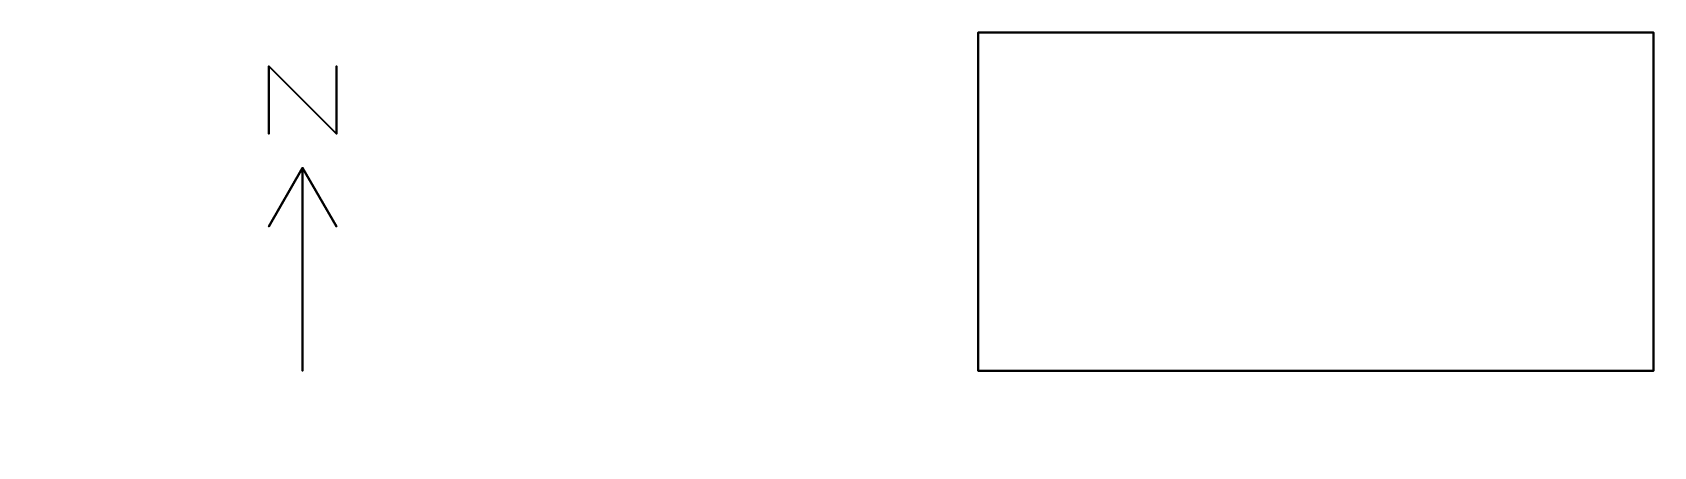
# Model space of a CAD drawing. Header units: metres. Extents: x -14 to 10, y -1.1 to 5.
import ezdxf

# ---------------------------------------------------------------- set-up
doc = ezdxf.new("R2010")
doc.units = ezdxf.units.M

msp = doc.modelspace()

# ---------------------------------------------------------------- linework, layer by layer
at = {"layer": '1', "color": 3}
for points in [[(-10.5, 4.5, 0.1), (-10.5, 4.5), (-10.5, 3.5), (-10.5, 3.5, 0.1)], [(-10.5, 4.5, 0.1), (-10.5, 4.5), (-9.5, 3.5), (-9.5, 3.5, 0.1)], [(-9.5, 4.5, 0.1), (-9.5, 4.5), (-9.5, 3.5), (-9.5, 3.5, 0.1)], [(-10, 3, 0.1), (-10, 3), (-10.5, 2.13398), (-10.5, 2.13398, 0.1)], [(-10, 3, 0.1), (-10, 3), (-10, 0), (-10, 0, 0.1)], [(-10, 3, 0.1), (-10, 3), (-9.5, 2.13398), (-9.5, 2.13398, 0.1)]]:
    msp.add_3dface(points, dxfattribs=at)
at = {"layer": 'ZONE1', "color": 43}
for points in [[(0, 5, 3), (0, 0, 3), (0, 0), (0, 5)], [(10, 5, 3), (0, 5, 3), (0, 5), (10, 5)], [(10, 0, 3), (10, 5, 3), (10, 5), (10, 0)], [(0, 0, 3), (10, 0, 3), (10, 0), (0, 0)]]:
    msp.add_3dface(points, dxfattribs=at)
at = {"layer": 'ZONE1', "color": 8}
msp.add_3dface([(0, 5), (10, 5), (10, 0), (0, 0)], dxfattribs=at)
at = {"layer": 'ZONE1', "color": 15}
msp.add_3dface([(10, 5, 3), (0, 5, 3), (0, 0, 3), (10, 0, 3)], dxfattribs=at)
at = {"layer": 'ZONE1', "color": 143}
msp.add_3dface([(5.5, 0, 3), (6.5, 0, 3), (6.5, 0, 2), (5.5, 0, 2)], dxfattribs=at)

doc.saveas('drawing.dxf')
